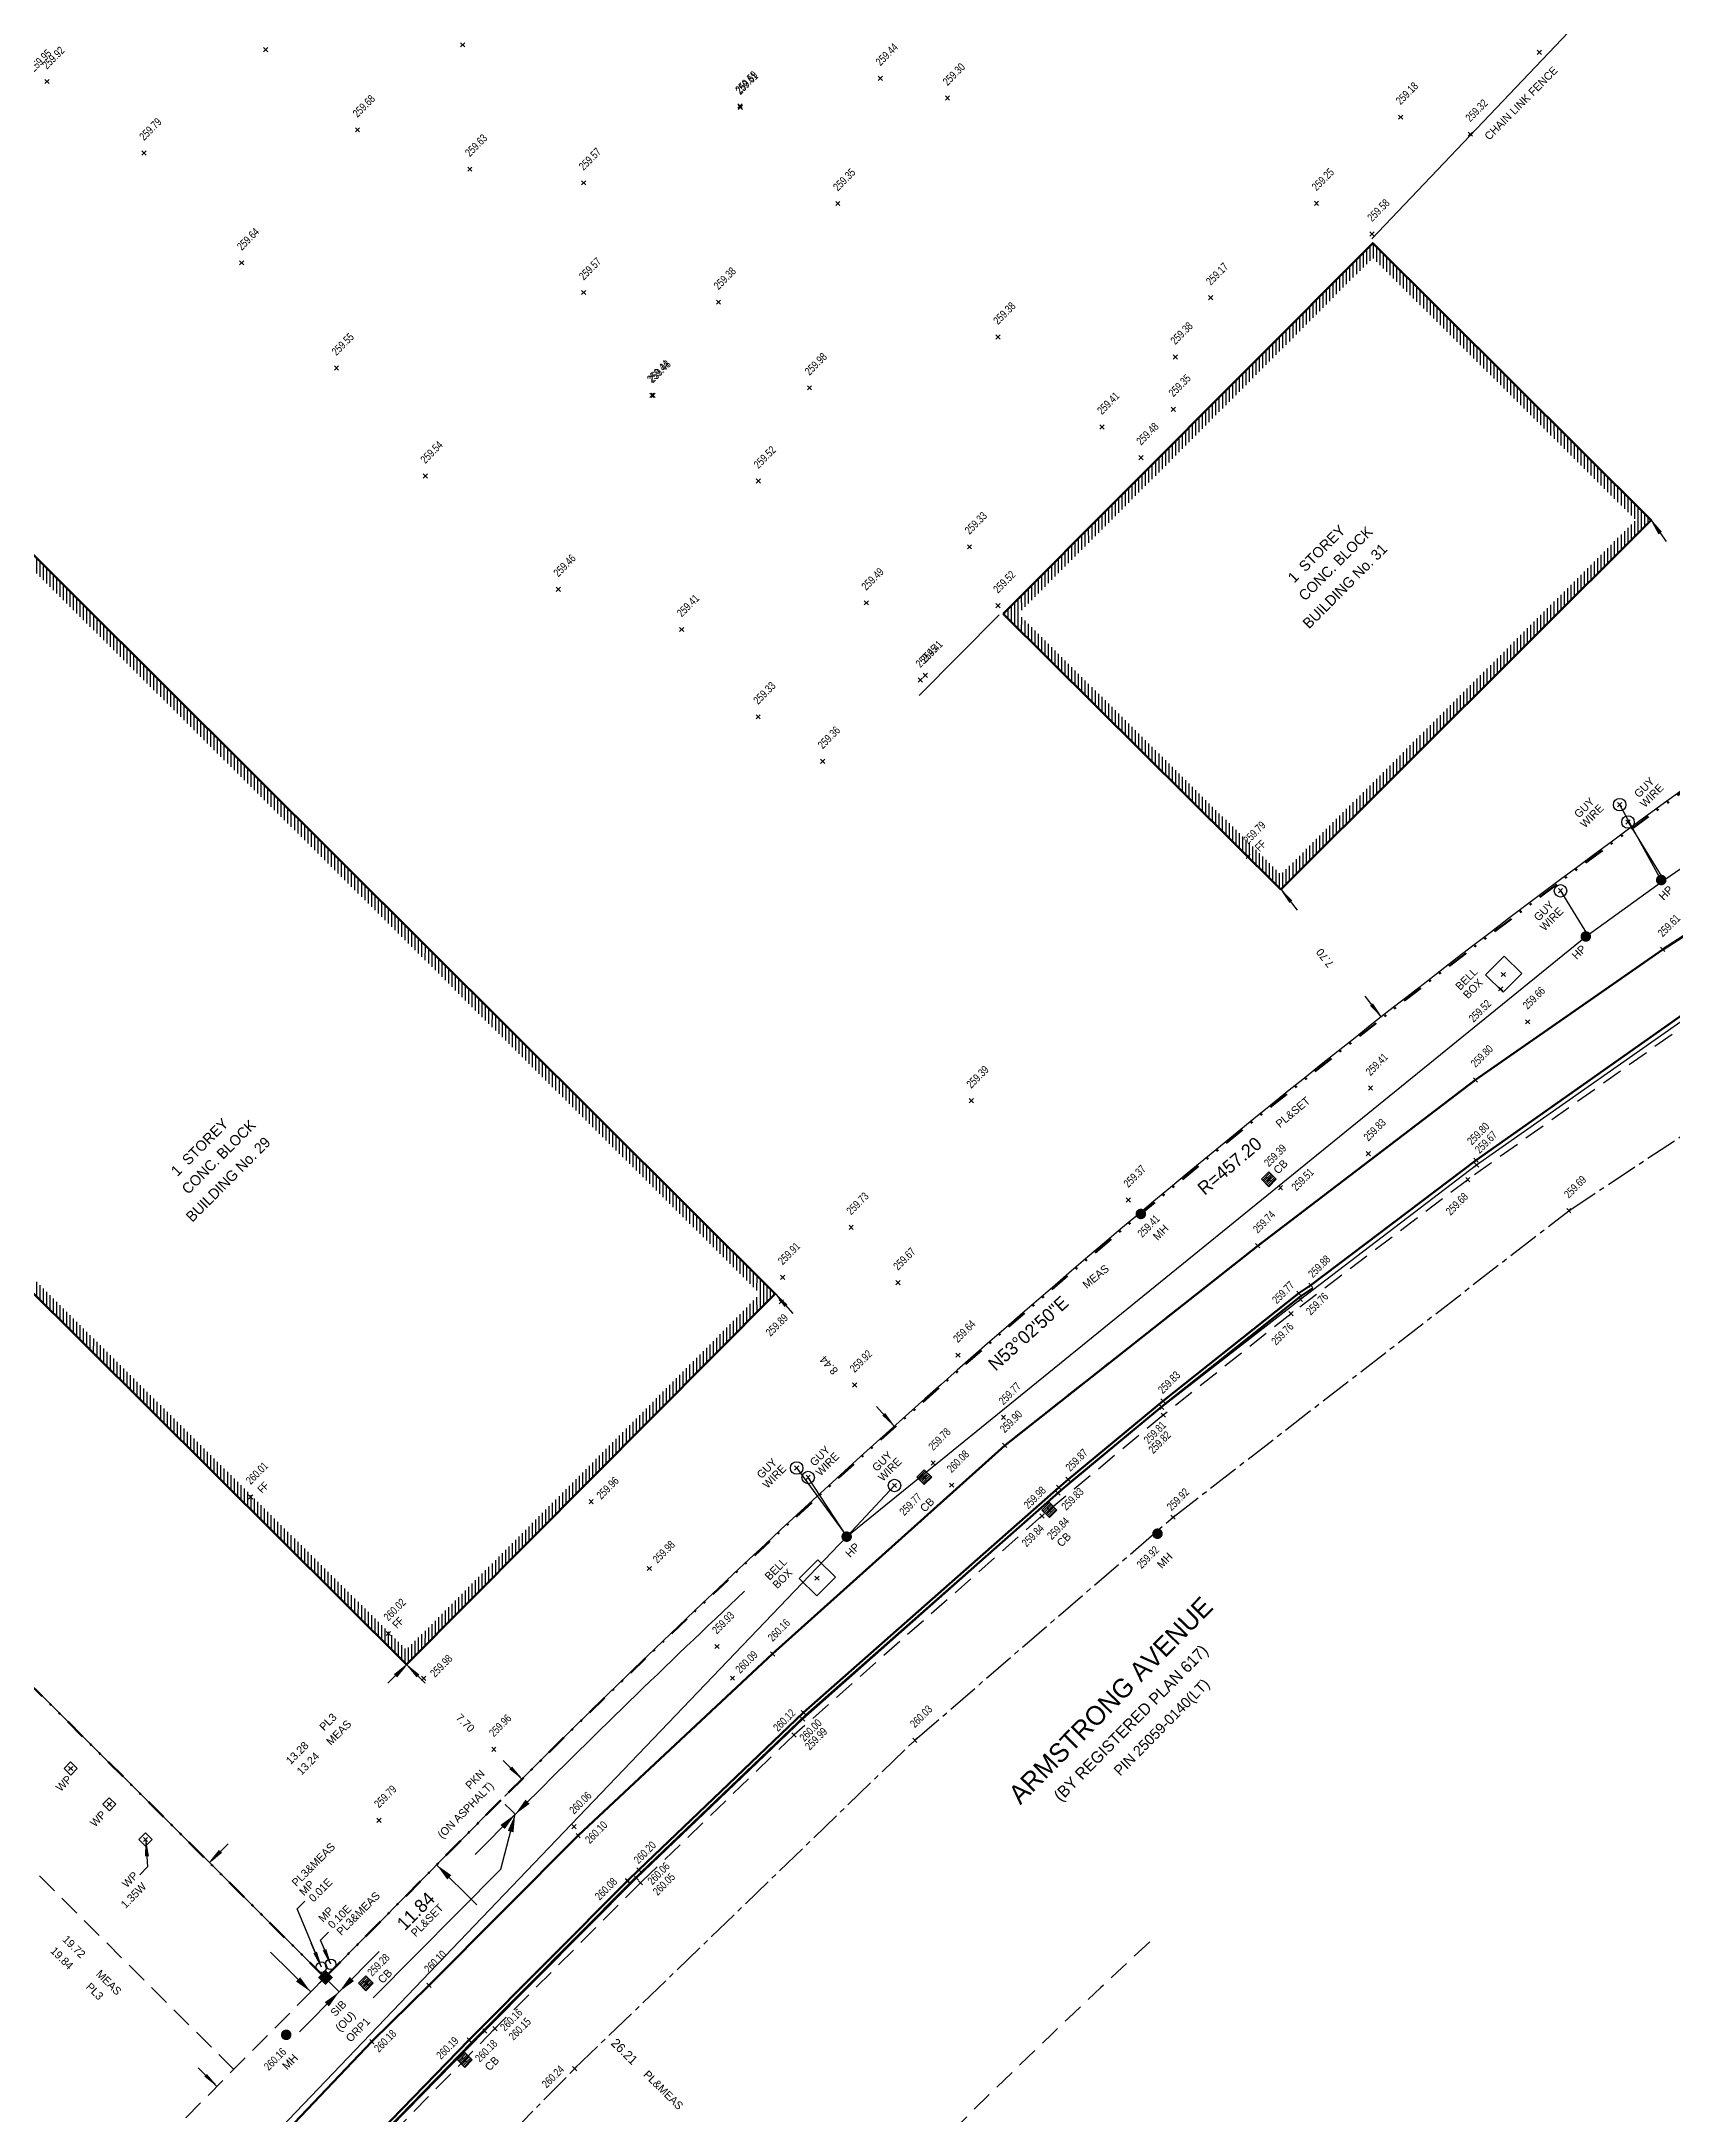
# Model space of a CAD drawing. Header units: metres. Extents: x 588040 to 588395, y 4834075 to 4834430.
# Drawn here: x 588184.5 to 588261.8, y 4834154.1 to 4834252.4 of the extents above; entities that cross this region are included whole.
import ezdxf
from ezdxf.enums import TextEntityAlignment as Align

# ---------------------------------------------------------------- set-up
doc = ezdxf.new("R2010")
doc.units = ezdxf.units.M
doc.header["$LTSCALE"] = 2
doc.set_wipeout_variables(frame=1)
doc.header["$PDMODE"] = 3
doc.header["$PDSIZE"] = 0.1
for name, pattern in [('CENTER', [2, 1.25, -0.25, 0.25, -0.25]), ('CENTER2', [1.125, 0.75, -0.125, 0.125, -0.125]), ('DASH2DOT', [1.25, 0.5, -0.25, 0, -0.25, 0, -0.25]), ('DASHED', [0.75, 0.5, -0.25])]:
    doc.linetypes.add(name, pattern=pattern)
for name, color, linetype in [('A-BARS', 20, 'Continuous'), ('A-HATCH', 8, 'Continuous'), ('A-LABLE', 30, 'Continuous'), ('A-METHOD', 41, 'Continuous'), ('A-SETBACKS', 124, 'Continuous'), ('A-TEXT', 2, 'Continuous'), ('A-UL', 4, 'DASHED'), ('A-ULTEXT', 4, 'Continuous'), ('BEARING1', 1, 'Continuous'), ('DISTANCE1', 3, 'Continuous'), ('ELEVATION-ASPHALT', 8, 'Continuous'), ('ELEVATION-CB', 6, 'Continuous'), ('ELEVATION-CL', 4, 'Continuous'), ('ELEVATION-CURB', 4, 'Continuous'), ('ELEVATION-FF', 6, 'Continuous'), ('ELEVATION-GUTTER', 11, 'Continuous'), ('ELEVATION-MH', 6, 'Continuous'), ('LINE-ASPHALT', 8, 'DASHED'), ('LINE-BLD', 1, 'Continuous'), ('LINE-BOUNDARY', 2, 'Continuous'), ('LINE-CL', 4, 'CENTER'), ('LINE-CURB', 131, 'Continuous'), ('LINE-FENCE', 11, 'FENCELINE 3'), ('LINE-GUTTER', 11, 'Continuous'), ('LINE-UTILITY', 5, 'Continuous'), ('MSPOINT-ASPHALT', 8, 'Continuous'), ('MSPOINT-BBX', 11, 'Continuous'), ('MSPOINT-CB', 6, 'Continuous'), ('MSPOINT-CL', 4, 'Continuous'), ('MSPOINT-CURB', 131, 'Continuous'), ('MSPOINT-FF', 6, 'Continuous'), ('MSPOINT-GROUND', 10, 'Continuous'), ('MSPOINT-GUTTER', 11, 'Continuous'), ('MSPOINT-MH', 6, 'Continuous'), ('MSPOINT-POST', 21, 'Continuous'), ('MSPOINT-UTILITY', 5, 'Continuous'), ('SYMBOL-BBX', 6, 'Continuous'), ('SYMBOL-CB', 6, 'Continuous'), ('SYMBOL-MH', 6, 'Continuous'), ('SYMBOL-POST', 21, 'Continuous'), ('SYMBOL-UTILITY', 5, 'Continuous'), ('T-HYDRO', 9, 'OVERHEAD')]:
    doc.layers.add(name, color=color, linetype=linetype)
for name, color, linetype, lineweight in [('ELEVATION-GROUND', 10, 'Continuous', 5), ('SP-EXISTING BUILDINGS', 162, 'Continuous', 50), ('SP-LIMIT', 222, 'DASH2DOT', 50), ('SP-STREET', 7, 'Continuous', 50)]:
    doc.layers.add(name, color=color, linetype=linetype, lineweight=lineweight)
doc.styles.add('BEARING1', font='MSURVEY.SHX', dxfattribs={"height": 0.375})
doc.styles.add('DISTANCE1', font='MSURVEY.SHX', dxfattribs={"height": 0.375})
doc.styles.add('DS175', font='MSDASHED.SHX', dxfattribs={"height": 1.09375})
doc.styles.add('ELEVATION', font='MSURVEY.SHX', dxfattribs={"width": 0.8, "height": 0.375})
doc.styles.add('LEROY60', font='MSURVEY.SHX', dxfattribs={"height": 0.3})
doc.styles.add('LY060', font='MSURVEY.SHX', dxfattribs={"height": 0.15})
doc.styles.add('LY175', font='MSURVEY.SHX', dxfattribs={"height": 1.09375})
doc.linetypes.add('FENCELINE 3', pattern='A,0.3,-0.05,["X",Standard,S=0.1,R=0,X=0,Y=-0.05],-0.125', length=0.475)
doc.linetypes.add('OVERHEAD', pattern='A,0.5,-0.2,["OH",Standard,S=0.1,R=0,X=-0.1,Y=-0.05],-0.2', length=0.9)

# ---------------------------------------------------------------- blocks, each defined once
blk = doc.blocks.new('MMARR')
for p, q in [((0.5, 0), (3, 0.25)), ((0.03, 0), (5, 0)), ((0.5, 0), (3, -0.25))]:
    blk.add_line(p, q)
blk.add_solid([(0.5, 0), (3, 0.25), (0.5, 0), (3, -0.25)])
blk = doc.blocks.new('ICM_FSIP')
at = {"const_width": 1}
blk.add_lwpolyline([(-0.5, 0, 1), (0.5, 0, 1)], format="xyb", close=True, dxfattribs=at)
blk = doc.blocks.new('CBIMP')
for p, q in [((-1, -1), (-1, 1)), ((-0.7, -1), (-0.7, 1)), ((-0.39, -1), (-0.39, 1)), ((-0.09, -1), (-0.09, 1)), ((0.21, -1), (0.21, 1)), ((0.52, -1), (0.52, 1)), ((0.82, -1), (0.82, 1))]:
    blk.add_line(p, q)
blk.add_lwpolyline([(1, -1), (1, 1), (-1, 1), (-1, -1)], close=True)

msp = doc.modelspace()

# ---------------------------------------------------------------- hatches: boundary and pattern name
at = {"layer": 'A-HATCH', "transparency": 33554687}
h = msp.add_hatch(dxfattribs=at)
h.set_pattern_fill('ANSI31', color=256, scale=0.05, angle=45)
h.paths.add_polyline_path([(588230.106, 4834225.285), (588247.618, 4834242.862), (588260.8, 4834229.732), (588243.266, 4834212.22)])
h.paths.add_polyline_path([(588230.814, 4834225.287), (588247.62, 4834242.155), (588260.092, 4834229.732), (588243.265, 4834212.926)], flags=16)
h = msp.add_hatch(dxfattribs=at)
h.set_pattern_fill('ANSI31', color=256, scale=0.05, angle=45)
h.paths.add_polyline_path([(588156.276, 4834220.795), (588201.834, 4834175.463), (588219.305, 4834193.042), (588173.78, 4834238.393)])
h.paths.add_polyline_path([(588156.983, 4834220.797), (588201.832, 4834176.17), (588218.598, 4834193.04), (588173.781, 4834237.686)], flags=16)

# ---------------------------------------------------------------- linework, layer by layer
at = {"layer": 'A-BARS'}
msp.add_solid([(588197.639, 4834160.627, 173.064), (588197.99, 4834160.982, 173.064), (588197.994, 4834160.275, 173.064), (588198.346, 4834160.63, 173.064)], dxfattribs=at)
at = {"layer": 'A-LABLE'}
for p, q in [((588206.979, 4834168.364, 287.483), (588206.299, 4834169.038, 287.483)), ((588205.09, 4834166.458, 287.483), (588206.979, 4834168.364, 287.483)), ((588206.296, 4834165.769, 287.483), (588206.979, 4834168.364, 287.483)), ((588189.189, 4834165.503), (588189.561, 4834165.879)), ((588200.247, 4834159.666, 278.848), (588206.296, 4834165.769, 287.483)), ((588205.165, 4834164.08), (588203.259, 4834165.969)), ((588196.647, 4834163.877), (588197.019, 4834164.253)), ((588197.798, 4834161.118), (588196.647, 4834163.877)), ((588197.76, 4834162.399), (588198.132, 4834162.775)), ((588195.386, 4834161.836, 259.418), (588197.293, 4834159.947, 259.418)), ((588198.239, 4834161.254), (588197.776, 4834162.364)), ((588200.534, 4834161.86), (588198.645, 4834159.954)), ((588197.293, 4834159.947, 259.418), (588197.966, 4834160.627, 259.418)), ((588198.645, 4834159.954), (588197.966, 4834160.627)), ((588196.757, 4834158.047), (588198.645, 4834159.954))]:
    msp.add_line(p, q, dxfattribs=at)
msp.add_arc((588530.541, 4833846.703), 456.243, 133.26382, 135.16897, dxfattribs=at)
at = {"layer": 'A-LABLE', "color": 30}
for points in [[(588207.471, 4834169.062), (588206.978, 4834168.363), (588207.671, 4834168.865)], [(588206.486, 4834167.665, 287.483), (588206.979, 4834168.364, 287.483), (588206.286, 4834167.863, 287.483)], [(588206.902, 4834167.512, 287.483), (588206.979, 4834168.364, 287.483), (588206.63, 4834167.583, 287.483)], [(588203.958, 4834165.476), (588203.259, 4834165.969), (588203.761, 4834165.276)], [(588196.593, 4834160.44, 259.418), (588197.293, 4834159.947, 259.418), (588196.791, 4834160.64, 259.418)], [(588199.138, 4834160.653), (588198.645, 4834159.954), (588199.338, 4834160.455)], [(588198.153, 4834159.254), (588198.645, 4834159.954), (588197.953, 4834159.452)]]:
    msp.add_solid(points, dxfattribs=at)
at = {"layer": 'A-UL'}
for p, q in [((588193.645, 4834156.267), (588104.032, 4834245.517)), ((588189.259, 4834151.84), (588197.966, 4834160.627))]:
    msp.add_line(p, q, dxfattribs=at)
msp.add_arc((588530.541, 4833846.703), 430.99, 132.9195, 135.16897, dxfattribs=at)
at = {"layer": 'LINE-ASPHALT'}
for p, q in [((588272.92, 4834216.834), (588261.355, 4834209.371)), ((588261.355, 4834209.371), (588252.487, 4834203.184)), ((588252.487, 4834203.184), (588242.167, 4834195.324)), ((588242.167, 4834195.324), (588230.176, 4834185.859)), ((588230.176, 4834185.859), (588219.179, 4834175.967)), ((588219.179, 4834175.967), (588209.964, 4834167.355)), ((588209.964, 4834167.355), (588202.893, 4834160.253)), ((588200.189, 4834157.587), (588202.893, 4834160.253)), ((588192.82, 4834149.855), (588200.189, 4834157.587))]:
    msp.add_line(p, q, dxfattribs=at)
at = {"layer": 'LINE-BLD'}
for p, q in [((588247.618, 4834242.862, 260.886), (588230.106, 4834225.285, 260.75)), ((588260.8, 4834229.732, 259.878), (588247.618, 4834242.862, 260.886)), ((588219.305, 4834193.042, 257.957), (588173.78, 4834238.393, 261.94)), ((588243.266, 4834212.22, 259.808), (588260.8, 4834229.732, 259.878)), ((588230.106, 4834225.285, 260.75), (588243.266, 4834212.22, 259.808)), ((588201.834, 4834175.463), (588156.276, 4834220.795)), ((588201.834, 4834175.463), (588219.305, 4834193.042, 257.957))]:
    msp.add_line(p, q, dxfattribs=at)
at = {"layer": 'LINE-BOUNDARY'}
for p, q in [((588197.966, 4834160.627), (588107.83, 4834250.33)), ((588197.966, 4834160.627, 259.418), (588206.299, 4834169.038, 287.483))]:
    msp.add_line(p, q, dxfattribs=at)
msp.add_arc((588530.541, 4833846.703), 457.2, 118.73713, 135.16897, dxfattribs=at)
at = {"layer": 'LINE-CL', "linetype": 'CENTER2'}
for p, q in [((588256.907, 4834196.985, 259.695), (588280.415, 4834212.555, 259.272)), ((588238.153, 4834182.451, 259.916), (588256.907, 4834196.985, 259.695)), ((588225.917, 4834171.875, 260.029), (588238.153, 4834182.451, 259.916)), ((588209.798, 4834156.307, 260.244), (588225.917, 4834171.875, 260.029)), ((588198.895, 4834145.181, 260.394), (588209.798, 4834156.307, 260.244))]:
    msp.add_line(p, q, dxfattribs=at)
at = {"layer": 'LINE-CURB', "linetype": 'Continuous'}
for p, q in [((588263.384, 4834207.038), (588252.51, 4834199.377)), ((588263.275, 4834206.676), (588252.537, 4834199.148)), ((588252.537, 4834199.148), (588244.195, 4834192.78)), ((588252.51, 4834199.377), (588244.681, 4834193.45)), ((588244.114, 4834193.068), (588237.675, 4834187.957)), ((588244.681, 4834193.45), (588244.114, 4834193.068)), ((588244.195, 4834192.78), (588237.623, 4834187.663)), ((588237.623, 4834187.663), (588232.703, 4834183.59)), ((588237.675, 4834187.957), (588233.179, 4834184.242)), ((588233.179, 4834184.242), (588232.736, 4834183.863)), ((588232.703, 4834183.59), (588220.607, 4834172.874)), ((588232.736, 4834183.863), (588220.639, 4834173.191)), ((588220.607, 4834172.874), (588212.731, 4834165.337)), ((588220.639, 4834173.191), (588212.837, 4834165.735)), ((588212.308, 4834165.216), (588212.837, 4834165.735)), ((588212.308, 4834165.216), (588204.802, 4834157.667)), ((588212.731, 4834165.337), (588205.54, 4834158.094)), ((588205.54, 4834158.094), (588198.34, 4834150.75)), ((588204.802, 4834157.667), (588197.929, 4834150.594))]:
    msp.add_line(p, q, dxfattribs=at)
at = {"layer": 'LINE-FENCE'}
for p, q in [((588263.706, 4834260.044), (588255.333, 4834251.211)), ((588255.333, 4834251.211), (588247.572, 4834243.059)), ((588226.129, 4834221.416), (588229.916, 4834225.231))]:
    msp.add_line(p, q, dxfattribs=at)
at = {"layer": 'LINE-GUTTER', "linetype": 'DASHED'}
for p, q in [((588263.026, 4834206.212), (588252.12, 4834198.454)), ((588252.12, 4834198.454), (588243.748, 4834192.1)), ((588243.748, 4834192.1), (588237.69, 4834187.292)), ((588237.69, 4834187.292), (588231.944, 4834182.512)), ((588231.944, 4834182.512), (588220.194, 4834172.13)), ((588220.194, 4834172.13), (588212.92, 4834165.115)), ((588212.92, 4834165.115), (588206.019, 4834158.206)), ((588206.019, 4834158.206), (588199.056, 4834151.063))]:
    msp.add_line(p, q, dxfattribs=at)
at = {"layer": 'LINE-UTILITY', "linetype": 'OVERHEAD'}
for p, q in [((588261.412, 4834212.66), (588292.675, 4834234.033)), ((588257.713, 4834209.985), (588261.412, 4834212.66)), ((588222.689, 4834181.529), (588257.713, 4834209.985)), ((588190.375, 4834147.762), (588222.689, 4834181.529))]:
    msp.add_line(p, q, dxfattribs=at)
at = {"layer": 'LINE-UTILITY'}
for p, q in [((588261.287, 4834212.66), (588259.32, 4834216.232, -259.607)), ((588259.715, 4834215.41, -259.607), (588261.412, 4834212.66)), ((588256.515, 4834212.152), (588257.838, 4834209.985)), ((588220.32, 4834184.781), (588222.689, 4834181.529)), ((588222.689, 4834181.529), (588220.862, 4834184.337)), ((588222.689, 4834181.529), (588224.954, 4834183.952))]:
    msp.add_line(p, q, dxfattribs=at)
at = {"layer": 'MSPOINT-ASPHALT'}
for p in [(588261.355, 4834209.371, 259.612), (588252.487, 4834203.184, 259.796), (588242.167, 4834195.324, 259.74), (588230.176, 4834185.859, 259.901), (588219.179, 4834175.967, 260.156), (588209.964, 4834167.355, 260.099), (588202.893, 4834160.253, 260.102), (588200.189, 4834157.587, 260.175)]:
    msp.add_point(p, dxfattribs=at)
at = {"layer": 'MSPOINT-BBX'}
for p in [(588253.806, 4834208.18, 260.191), (588221.283, 4834179.563, 260.684)]:
    msp.add_point(p, dxfattribs=at)
at = {"layer": 'MSPOINT-CB'}
for p in [(588242.692, 4834198.476, 259.39), (588226.364, 4834184.35, 259.767), (588232.295, 4834182.791, 259.841), (588199.902, 4834160.353, 259.286), (588199.938, 4834160.361, 259.283), (588204.581, 4834156.727, 260.18), (588204.593, 4834156.72, 260.184)]:
    msp.add_point(p, dxfattribs=at)
at = {"layer": 'MSPOINT-CL'}
for p in [(588256.907, 4834196.985, 259.695), (588238.153, 4834182.451, 259.916), (588225.917, 4834171.875, 260.029), (588209.798, 4834156.307, 260.244)]:
    msp.add_point(p, dxfattribs=at)
at = {"layer": 'MSPOINT-CURB'}
for p in [(588252.51, 4834199.377, 259.8), (588252.537, 4834199.148, 259.668), (588244.114, 4834193.068, 259.77), (588244.681, 4834193.45, 259.879), (588244.195, 4834192.78, 259.758), (588237.623, 4834187.663, 259.814), (588237.675, 4834187.957, 259.827), (588233.179, 4834184.242, 259.871), (588232.703, 4834183.59, 259.831), (588232.736, 4834183.863, 259.977), (588220.607, 4834172.874, 259.995), (588220.639, 4834173.191, 260.123), (588212.837, 4834165.735, 260.196), (588212.308, 4834165.216, 260.083), (588212.315, 4834165.19, 260.082), (588212.731, 4834165.337, 260.057), (588204.802, 4834157.667, 260.188), (588205.54, 4834158.094, 260.158)]:
    msp.add_point(p, dxfattribs=at)
at = {"layer": 'MSPOINT-FF'}
for p in [(588241.713, 4834213.786, 259.786), (588194.445, 4834183.412, 260.015), (588200.97, 4834176.939, 260.025), (588198.092, 4834160.581, 259.601)]:
    msp.add_point(p, dxfattribs=at)
at = {"layer": 'MSPOINT-GROUND'}
for p in [(588195.158, 4834252.035, 259.745), (588204.492, 4834252.259, 259.678), (588255.513, 4834251.904, 259.198), (588184.795, 4834250.519, 259.917), (588224.288, 4834250.674, 259.44), (588217.636, 4834249.359, 259.589), (588217.654, 4834249.3, 259.608), (588227.468, 4834249.737, 259.3), (588199.508, 4834248.228, 259.682), (588248.938, 4834248.83, 259.175), (588252.236, 4834248.022, 259.319), (588189.396, 4834247.133, 259.787), (588204.829, 4834246.367, 259.633), (588210.224, 4834245.716, 259.571), (588222.272, 4834244.739, 259.354), (588244.954, 4834244.749, 259.254), (588247.586, 4834243.29, 259.583), (588194.023, 4834241.922, 259.644), (588210.228, 4834240.517, 259.575), (588239.941, 4834240.268, 259.169), (588216.613, 4834240.059, 259.376), (588229.861, 4834238.405, 259.379), (588238.259, 4834237.457, 259.384), (588198.511, 4834236.938, 259.547), (588213.453, 4834235.643, 259.438), (588213.521, 4834235.647, 259.479), (588220.926, 4834236, 259.981), (588238.168, 4834234.98, 259.348), (588234.784, 4834234.139, 259.41), (588236.64, 4834232.688, 259.48), (588202.719, 4834231.819, 259.543), (588218.507, 4834231.579, 259.518), (588228.508, 4834228.458, 259.33), (588209.022, 4834226.444, 259.464), (588223.615, 4834225.803, 259.486), (588229.858, 4834225.67, 259.525), (588214.871, 4834224.541, 259.407), (588226.181, 4834222.142, 259.454), (588226.411, 4834222.363, 259.41), (588218.492, 4834220.399, 259.328), (588221.548, 4834218.289, 259.364), (588253.676, 4834207.503, 259.52), (588254.955, 4834205.939, 259.663), (588247.509, 4834202.796, 259.413), (588228.592, 4834202.197, 259.387), (588247.409, 4834199.692, 259.828), (588243.243, 4834198.077, 259.508), (588236.035, 4834197.49, 259.374), (588222.902, 4834196.195, 259.733), (588219.656, 4834193.826, 259.907), (588225.122, 4834193.573, 259.671), (588219.597, 4834192.66, 259.887), (588227.96, 4834190.135, 259.643), (588223.065, 4834188.721, 259.923), (588230.118, 4834187.185, 259.769), (588226.787, 4834185.023, 259.776), (588210.581, 4834183.185, 259.958), (588227.662, 4834183.969, 260.085), (588213.333, 4834180.02, 259.976), (588216.539, 4834176.32, 259.93), (588202.64, 4834174.809, 259.976), (588217.277, 4834174.821, 260.091), (588205.969, 4834171.448, 259.957), (588200.525, 4834168.083, 259.793), (588209.771, 4834167.78, 260.059)]:
    msp.add_point(p, dxfattribs=at)
at = {"layer": 'MSPOINT-GUTTER'}
for p in [(588252.12, 4834198.454, 259.678), (588243.748, 4834192.1, 259.762), (588237.69, 4834187.292, 259.818), (588231.944, 4834182.512, 259.838), (588220.194, 4834172.13, 259.99), (588212.92, 4834165.115, 260.051), (588206.019, 4834158.206, 260.152)]:
    msp.add_point(p, dxfattribs=at)
at = {"layer": 'MSPOINT-MH'}
for p in [(588236.62, 4834196.877, 259.406), (588236.627, 4834196.83, 259.396), (588237.415, 4834181.669, 259.924), (588196.13, 4834157.909, 260.159)]:
    msp.add_point(p, dxfattribs=at)
at = {"layer": 'MSPOINT-POST'}
for p in [(588185.918, 4834170.536, 260.716), (588187.752, 4834168.841, 260.739), (588189.463, 4834167.172, 260.695), (588197.882, 4834160.716, 260.951), (588198.021, 4834160.717, 260.95)]:
    msp.add_point(p, dxfattribs=at)
at = {"layer": 'MSPOINT-UTILITY'}
for p in [(588259.32, 4834216.232, 259.658), (588259.715, 4834215.41, 259.607), (588261.287, 4834212.66, 259.448), (588256.515, 4834212.152, 259.607), (588257.713, 4834209.985, 259.339), (588220.32, 4834184.781, 259.941), (588220.862, 4834184.337, 259.92), (588224.954, 4834183.952, 259.804), (588222.689, 4834181.529, 259.866)]:
    msp.add_point(p, dxfattribs=at)
at = {"layer": 'SP-EXISTING BUILDINGS', "elevation": 260.75}
msp.add_lwpolyline([(588230.106, 4834225.285), (588247.618, 4834242.862), (588260.805, 4834229.725), (588243.266, 4834212.22)], close=True, dxfattribs=at)
at = {"layer": 'SP-EXISTING BUILDINGS'}
msp.add_lwpolyline([(588156.276, 4834220.795), (588173.78, 4834238.393), (588219.305, 4834193.042), (588201.834, 4834175.463), (588156.276, 4834220.795)], dxfattribs=at)
at = {"layer": 'SP-STREET'}
msp.add_lwpolyline([(588353.764, 4834261.619), (588347.354, 4834257.758), (588346.918, 4834257.524), (588342.849, 4834255.147), (588338.678, 4834252.632), (588338.121, 4834252.306), (588331.509, 4834248.433), (588331.039, 4834248.143), (588319.978, 4834241.506), (588314.045, 4834237.934), (588313.559, 4834237.623), (588300.586, 4834229.859), (588291.358, 4834224.295), (588286.689, 4834221.558), (588286.137, 4834221.261), (588279.423, 4834217.211), (588275.676, 4834214.909), (588275.214, 4834214.647), (588263.384, 4834207.038), (588252.51, 4834199.377), (588244.681, 4834193.45)], dxfattribs=at)
at = {"layer": 'SYMBOL-BBX'}
for points, elevation in [([(588253.796, 4834207.343), (588254.675, 4834208.231), (588253.844, 4834209.054), (588252.965, 4834208.167)], 260.191), ([(588221.274, 4834178.726), (588222.153, 4834179.614), (588221.322, 4834180.437), (588220.442, 4834179.55)], 260.684)]:
    msp.add_lwpolyline(points, close=True, dxfattribs=dict(at, elevation=elevation))
at = {"layer": 'SYMBOL-POST'}
for points in [[(588185.606, 4834170.538), (588185.923, 4834170.224), (588186.23, 4834170.534), (588185.914, 4834170.848)], [(588189.151, 4834167.174), (588189.468, 4834166.86), (588189.775, 4834167.17), (588189.459, 4834167.484)]]:
    msp.add_lwpolyline(points, close=True, dxfattribs=at)
at = {"layer": 'SYMBOL-POST', "elevation": 260.739}
msp.add_lwpolyline([(588187.441, 4834168.843), (588187.757, 4834168.529), (588188.064, 4834168.839), (588187.748, 4834169.153)], close=True, dxfattribs=at)
at = {"layer": 'SYMBOL-POST'}
for centre in [(588197.798, 4834161.118, -259.889), (588198.239, 4834161.254, -259.889)]:
    msp.add_circle(centre, 0.25, dxfattribs=at)
at = {"layer": 'SYMBOL-UTILITY'}
for centre in [(588259.32, 4834216.232, -259.607), (588259.715, 4834215.41, -259.607), (588256.515, 4834212.152), (588220.32, 4834184.781), (588220.862, 4834184.337), (588224.954, 4834183.952)]:
    msp.add_circle(centre, 0.296, dxfattribs=at)

# ---------------------------------------------------------------- block references
at = {"layer": 'A-LABLE'}
for p, xscale, yscale, zscale, rotation in [((588189.47, 4834167.126), 0.2499999999999998, 0.2499999999999998, 0.2499999999999998, 274.1931521861002), ((588197.801, 4834161.11), 0.2499999999999999, 0.2499999999999999, 0.2499999999999999, 112.7072706373095), ((588198.242, 4834161.246), 0.2499999999999999, 0.2499999999999999, 0.2499999999999999, 112.7072706373095)]:
    msp.add_blockref('MMARR', p, dxfattribs=dict(at, xscale=xscale, yscale=yscale, zscale=zscale, rotation=rotation))
at = {"layer": 'A-SETBACKS', "xscale": 0.25, "yscale": 0.25, "zscale": 0.25}
for p, rotation in [((588260.8, 4834229.732), 305.15435738449), ((588243.266, 4834212.22), 308.1652131752289), ((588248.023, 4834206.169), 128.165213175229), ((588219.305, 4834193.042), 311.9443135373369), ((588224.944, 4834186.766), 131.944313537337), ((588201.834, 4834175.463), 225.138022363663), ((588201.834, 4834175.463), 315.1910080186879), ((588207.303, 4834170.031), 135.191008018688), ((588192.491, 4834166.075), 45.138022363663), ((588192.846, 4834155.46), 135.263635855651)]:
    msp.add_blockref('MMARR', p, dxfattribs=dict(at, rotation=rotation))
at = {"layer": 'SYMBOL-CB', "xscale": 0.25, "yscale": 0.25}
for p, rotation in [((588242.692, 4834198.476), 315.263635860038), ((588226.364, 4834184.35), 315.2636358676042), ((588232.295, 4834182.791), 315.263635876928), ((588199.902, 4834160.353), 315.2636358481458), ((588204.593, 4834156.72), 315.2636358597405)]:
    msp.add_blockref('CBIMP', p, dxfattribs=dict(at, rotation=rotation))
at = {"layer": 'SYMBOL-MH', "xscale": 0.25, "yscale": 0.25}
for p in [(588236.627, 4834196.83), (588237.415, 4834181.669), (588196.13, 4834157.909)]:
    msp.add_blockref('ICM_FSIP', p, dxfattribs=at)
at = {"layer": 'SYMBOL-UTILITY', "xscale": 0.25, "yscale": 0.25}
for p in [(588261.287, 4834212.66), (588257.713, 4834209.985), (588222.689, 4834181.529)]:
    msp.add_blockref('ICM_FSIP', p, dxfattribs=at)

# ---------------------------------------------------------------- texts
at = {"layer": 'A-LABLE', "style": 'LEROY60'}
for s, p in [('CHAIN LINK FENCE', (588253.14, 4834247.708, -224.393)), ('BELL', (588251.758, 4834207.404, -224.393)), ('BOX', (588252.125, 4834207.001, -224.393)), ('BELL', (588219.036, 4834179.434, -224.393)), ('BOX', (588219.402, 4834179.031, -224.393))]:
    msp.add_text(s, height=0.375, rotation=45.26374, dxfattribs=at).set_placement(p)
at = {"layer": 'A-LABLE', "linetype": 'Continuous', "style": 'LEROY60'}
for s, height, rotation, p in [('1  STOREY', 0.5, 45.14306, (588243.897, 4834226.713, -820.44)), ('CONC. BLOCK', 0.5, 45.14306, (588244.407, 4834225.859, -820.44)), ('BUILDING No. 31', 0.5, 45.14306, (588244.6, 4834224.541, -820.44)), ('1  STOREY', 0.5, 45.14306, (588190.975, 4834198.579, -820.44)), ('CONC. BLOCK', 0.5, 45.14306, (588191.486, 4834197.726, -820.44)), ('BUILDING No. 29', 0.5, 45.14306, (588191.679, 4834196.407, -820.44)), ('SIB', 0.375, 45.26364, (588198.452, 4834158.749, -1045.635)), ('(OU)', 0.375, 45.26364, (588198.684, 4834158.03, -1045.635)), ('ORP1', 0.375, 45.26364, (588199.182, 4834157.534, -1045.635))]:
    msp.add_text(s, height=height, rotation=rotation, dxfattribs=at).set_placement(p)
at = {"layer": 'A-LABLE', "style": 'DISTANCE1'}
for s, p in [('WP', (588185.728, 4834169.702)), ('WP', (588187.346, 4834168.024)), ('PL3&MEAS', (588197.55, 4834165.848)), ('WP', (588188.863, 4834165.137)), ('1.35W', (588189.027, 4834164.387)), ('MP', (588197.239, 4834164.743)), ('0.01E', (588197.888, 4834164.641)), ('PL3&MEAS', (588199.678, 4834163.529)), ('MP', (588198.143, 4834163.484)), ('0.10E', (588198.792, 4834163.381))]:
    msp.add_text(s, height=0.375, rotation=45.13664, dxfattribs=at).set_placement(p, align=Align.CENTER)
at = {"layer": 'A-METHOD', "style": 'LEROY60'}
for s, rotation, p in [('PL&SET', 40.05824, (588243.217, 4834200.89, -943.374)), ('MEAS', 39.52377, (588234.062, 4834193.264, -943.909)), ('PL&SET', 45.2637, (588202.265, 4834162.527, -683.956)), ('PL&MEAS', 315.2637, (588213.029, 4834155.992, -683.956))]:
    msp.add_text(s, height=0.375, rotation=rotation, dxfattribs=at).set_placement(p)
at = {"layer": 'A-METHOD', "style": 'BEARING1'}
msp.add_text('26.21', height=0.4375, rotation=315.2637, dxfattribs=at).set_placement((588212.003, 4834156.963, -346.127), align=Align.CENTER)
at = {"layer": 'A-SETBACKS', "style": 'DISTANCE1'}
for s, rotation, p in [('7.70', 128.16521, (588245.497, 4834209.078, 259.808)), ('8.44', 131.94431, (588221.985, 4834189.779, 257.957)), ('PL3', 45.13802, (588198.243, 4834172.613)), ('MEAS', 45.13802, (588198.753, 4834172.107)), ('7.70', 315.19101, (588204.487, 4834172.564)), ('13.28', 45.13802, (588196.785, 4834171.142)), ('13.24', 45.13802, (588197.296, 4834170.637)), ('19.84', 315.26364, (588185.37, 4834161.413)), ('19.72', 315.26364, (588185.946, 4834161.954)), ('MEAS', 315.19101, (588187.591, 4834160.257, 226.302)), ('PL3', 315.19101, (588186.925, 4834159.838, 226.302))]:
    msp.add_text(s, height=0.375, rotation=rotation, dxfattribs=at).set_placement(p, align=Align.CENTER)
at = {"layer": 'A-TEXT', "color": 3, "style": 'LY175'}
msp.add_text('ARMSTRONG AVENUE', height=0.9, rotation=45.44159, dxfattribs=at).set_placement((588230.916, 4834168.788, -33.722))
at = {"layer": 'A-ULTEXT', "style": 'DS175'}
msp.add_text('(BY REGISTERED PLAN 617)', height=0.55, rotation=45.44159, dxfattribs=at).set_placement((588232.836, 4834168.936, -219.337))
msp.add_text('PIN 25059-0140(LT)', height=0.5, rotation=45.44159, dxfattribs=at).set_placement((588237.653, 4834172.453), align=Align.MIDDLE)
at = {"layer": 'BEARING1', "color": 3, "style": 'BEARING1'}
msp.add_text('N53°02\'50"E', height=0.625, rotation=42.15087, dxfattribs=at).set_placement((588231.502, 4834190.941, -606.08), align=Align.CENTER)
at = {"layer": 'DISTANCE1', "color": 3, "style": 'DISTANCE1'}
for s, rotation, p in [('R=457.20', 40.51416, (588240.63, 4834199.345, -605.545)), ('11.84', 45.26364, (588202.047, 4834163.998, -346.127))]:
    msp.add_text(s, height=0.625, rotation=rotation, dxfattribs=at).set_placement(p, align=Align.TOP_CENTER)
at = {"layer": 'ELEVATION-ASPHALT', "style": 'ELEVATION', "width": 0.8}
for s, p in [('259.61', (588261.355, 4834209.934)), ('259.80', (588252.487, 4834203.747)), ('259.74', (588242.167, 4834195.887)), ('259.90', (588230.176, 4834186.422)), ('260.16', (588219.179, 4834176.53)), ('260.10', (588210.52, 4834166.95)), ('260.10', (588202.893, 4834160.815)), ('260.18', (588200.52, 4834157.056))]:
    msp.add_text(s, height=0.375, rotation=45.26389, dxfattribs=at).set_placement(p)
at = {"layer": 'ELEVATION-CB', "style": 'ELEVATION', "width": 0.8}
for s, p in [('259.39', (588242.692, 4834199.038)), ('259.77', (588225.414, 4834182.499)), ('259.84', (588232.41, 4834181.358)), ('259.28', (588200.202, 4834160.661)), ('260.18', (588205.307, 4834156.584))]:
    msp.add_text(s, height=0.375, rotation=45.26389, dxfattribs=at).set_placement(p)
at = {"layer": 'ELEVATION-CL', "style": 'ELEVATION', "width": 0.8}
for s, p in [('259.69', (588256.907, 4834197.548)), ('259.92', (588238.087, 4834182.731)), ('260.03', (588225.917, 4834172.438)), ('260.24', (588208.469, 4834155.36))]:
    msp.add_text(s, height=0.375, rotation=45.26389, dxfattribs=at).set_placement(p)
at = {"layer": 'ELEVATION-CURB', "style": 'ELEVATION', "width": 0.8}
for s, p in [('259.80', (588252.314, 4834200.07)), ('259.67', (588252.684, 4834199.668)), ('259.88', (588244.783, 4834193.775)), ('259.77', (588243.072, 4834192.541)), ('259.76', (588244.68, 4834192.004)), ('259.83', (588237.666, 4834188.278)), ('259.81', (588236.993, 4834185.902)), ('259.87', (588233.284, 4834184.596)), ('259.98', (588231.301, 4834182.814)), ('259.83', (588233.092, 4834182.752)), ('260.12', (588219.431, 4834172.259)), ('260.00', (588220.68, 4834171.786)), ('260.20', (588212.825, 4834165.989)), ('260.06', (588213.478, 4834164.994)), ('260.08', (588210.983, 4834164.263)), ('260.16', (588206.495, 4834158.057)), ('260.19', (588203.469, 4834156.72))]:
    msp.add_text(s, height=0.375, rotation=45.26389, dxfattribs=at).set_placement(p)
at = {"layer": 'ELEVATION-FF', "style": 'ELEVATION', "width": 0.8}
for s, p in [('259.79', (588241.713, 4834214.349)), ('FF', (588242.255, 4834213.982)), ('260.01', (588194.445, 4834183.974)), ('FF', (588194.998, 4834183.554)), ('260.02', (588200.97, 4834177.502)), ('FF', (588201.392, 4834177.141))]:
    msp.add_text(s, height=0.375, rotation=45.26389, dxfattribs=at).set_placement(p)
at = {"layer": 'ELEVATION-GROUND', "style": 'ELEVATION', "width": 0.8}
for s, p in [('259.95', (588184.179, 4834250.946)), ('259.92', (588184.795, 4834251.082)), ('259.44', (588224.288, 4834251.236)), ('259.30', (588227.468, 4834250.299)), ('259.59', (588217.636, 4834249.922)), ('259.61', (588217.654, 4834249.862)), ('259.18', (588248.938, 4834249.393)), ('259.68', (588199.508, 4834248.791)), ('259.32', (588252.236, 4834248.584)), ('259.79', (588189.396, 4834247.696)), ('259.63', (588204.829, 4834246.929)), ('259.57', (588210.224, 4834246.279)), ('259.35', (588222.272, 4834245.302)), ('259.25', (588244.954, 4834245.311)), ('259.58', (588247.586, 4834243.853)), ('259.64', (588194.023, 4834242.485)), ('259.57', (588210.228, 4834241.079)), ('259.38', (588216.613, 4834240.622)), ('259.17', (588239.941, 4834240.831)), ('259.38', (588229.861, 4834238.968)), ('259.55', (588198.511, 4834237.501)), ('259.38', (588238.259, 4834238.02)), ('259.44', (588213.453, 4834236.206)), ('259.48', (588213.521, 4834236.209)), ('259.98', (588220.926, 4834236.562)), ('259.35', (588238.168, 4834235.543)), ('259.41', (588234.784, 4834234.702)), ('259.54', (588202.719, 4834232.382)), ('259.48', (588236.64, 4834233.251)), ('259.52', (588218.507, 4834232.141)), ('259.33', (588228.508, 4834229.02)), ('259.46', (588209.022, 4834227.007)), ('259.49', (588223.615, 4834226.366)), ('259.52', (588229.858, 4834226.232)), ('259.41', (588214.871, 4834225.104)), ('259.45', (588226.181, 4834222.704)), ('259.41', (588226.411, 4834222.925)), ('259.33', (588218.492, 4834220.962)), ('259.36', (588221.548, 4834218.851)), ('259.52', (588252.397, 4834205.888)), ('259.66', (588254.955, 4834206.502)), ('259.41', (588247.509, 4834203.359)), ('259.39', (588228.592, 4834202.759)), ('259.83', (588247.409, 4834200.254)), ('259.37', (588236.035, 4834198.053)), ('259.51', (588243.995, 4834197.894)), ('259.73', (588222.902, 4834196.758)), ('259.91', (588219.656, 4834194.389)), ('259.67', (588225.122, 4834194.135)), ('259.89', (588219.078, 4834190.997)), ('259.64', (588227.96, 4834190.697)), ('259.92', (588223.065, 4834189.283)), ('259.77', (588230.118, 4834187.747)), ('259.78', (588226.787, 4834185.586)), ('260.08', (588227.662, 4834184.531)), ('259.96', (588211.061, 4834183.271)), ('259.98', (588213.721, 4834180.241)), ('259.93', (588216.539, 4834176.883)), ('259.98', (588203.178, 4834174.838)), ('260.09', (588217.643, 4834175.021)), ('259.96', (588205.969, 4834172.01)), ('259.79', (588200.525, 4834168.645)), ('260.06', (588209.771, 4834168.343))]:
    msp.add_text(s, height=0.375, rotation=45.26389, dxfattribs=at).set_placement(p)
at = {"layer": 'ELEVATION-GUTTER', "style": 'ELEVATION', "width": 0.8}
for s, p in [('259.68', (588251.303, 4834196.74)), ('259.76', (588243.037, 4834190.578)), ('259.82', (588237.218, 4834185.437)), ('259.84', (588231.212, 4834181.017)), ('259.99', (588220.94, 4834171.378)), ('260.05', (588213.731, 4834164.49)), ('260.15', (588206.9, 4834157.626))]:
    msp.add_text(s, height=0.375, rotation=45.26389, dxfattribs=at).set_placement(p)
at = {"layer": 'ELEVATION-MH', "style": 'ELEVATION', "width": 0.8}
for s, p in [('259.41', (588236.697, 4834195.689)), ('259.92', (588236.661, 4834179.987)), ('260.16', (588195.302, 4834156.193))]:
    msp.add_text(s, height=0.375, rotation=45.26389, dxfattribs=at).set_placement(p)
at = {"layer": 'SYMBOL-CB', "style": 'LY060'}
for p in [(588243.138, 4834198.69, -75.986), (588226.39, 4834182.66, -75.986), (588232.868, 4834181.008, -75.986), (588200.699, 4834160.313, -75.986), (588205.766, 4834156.17, -75.986)]:
    msp.add_text('CB', height=0.375, rotation=45.27803, dxfattribs=at).set_placement(p)
at = {"layer": 'SYMBOL-MH', "style": 'LY060'}
for p in [(588237.429, 4834195.548, 140.942), (588237.62, 4834179.991, 140.942), (588196.171, 4834156.222, 140.942)]:
    msp.add_text('MH', height=0.375, rotation=45.27803, dxfattribs=at).set_placement(p)
at = {"layer": 'T-HYDRO', "color": 5, "lineweight": 0, "style": 'LY060'}
for s, p in [('GUY', (588260.231, 4834216.533, 113.436)), (' WIRE', (588260.415, 4834215.968, 113.436)), ('GUY', (588257.389, 4834215.571, 113.436)), (' WIRE', (588257.574, 4834215.006, 113.436)), ('HP', (588261.4, 4834211.674, 113.436)), ('GUY', (588255.477, 4834210.682, 113.436)), (' WIRE', (588255.662, 4834210.117, 113.436)), ('HP', (588257.279, 4834208.862, 113.436)), ('GUY', (588218.653, 4834184.249, 113.436)), ('GUY', (588221.168, 4834184.837, 113.436)), (' WIRE', (588221.352, 4834184.272, 113.436)), ('GUY', (588224.121, 4834184.588, 113.436)), (' WIRE', (588224.306, 4834184.022, 113.436)), (' WIRE', (588218.837, 4834183.684, 113.436)), ('HP', (588222.853, 4834180.513, 113.436))]:
    msp.add_text(s, height=0.375, rotation=45.26364, dxfattribs=at).set_placement(p)

# ---------------------------------------------------------------- next in the draw order: wipeouts: each hides what was drawn before it
msp.add_wipeout([(588206.322, 4834168.666), (588205.967, 4834169.018), (588206.319, 4834169.373), (588206.674, 4834169.021)]).dxf.layer = 'A-BARS'

# ---------------------------------------------------------------- next in the draw order: linework, layer by layer
at = {"layer": 'SP-LIMIT'}
msp.add_lwpolyline([(588107.83, 4834250.33), (588209.372, 4834378.999), (588334.053, 4834260.454), (588310.723, 4834247.592, 0.070682), (588206.299, 4834169.038), (588197.966, 4834160.627)], format="xyb", close=True, dxfattribs=at)
at = {"layer": 'SP-STREET'}
for points in [[(588192.82, 4834149.855), (588200.189, 4834157.587), (588202.893, 4834160.253), (588209.964, 4834167.355), (588219.179, 4834175.967), (588230.176, 4834185.859), (588242.167, 4834195.324), (588252.487, 4834203.184), (588261.355, 4834209.371), (588272.92, 4834216.834), (588290.766, 4834227.464), (588299.391, 4834232.739), (588311.716, 4834240.127), (588319.209, 4834244.667), (588328.33, 4834250.031), (588337.411, 4834255.423), (588345.452, 4834260.176), (588352.483, 4834264.275)], [(588244.681, 4834193.45), (588244.114, 4834193.068), (588237.675, 4834187.957), (588233.179, 4834184.242), (588232.736, 4834183.863), (588220.639, 4834173.191), (588212.837, 4834165.735), (588212.308, 4834165.216), (588204.802, 4834157.667), (588197.929, 4834150.594), (588195.701, 4834148.313), (588195.206, 4834147.814)], [(588244.776, 4834193.309), (588244.214, 4834192.931), (588237.782, 4834187.825), (588233.288, 4834184.112), (588232.847, 4834183.735), (588220.754, 4834173.066), (588212.955, 4834165.613), (588212.428, 4834165.095), (588204.923, 4834157.548), (588198.051, 4834150.475), (588195.822, 4834148.194), (588195.327, 4834147.694)]]:
    msp.add_lwpolyline(points, dxfattribs=at)

# ---------------------------------------------------------------- next in the draw order: texts
at = {"layer": 'A-LABLE', "linetype": 'Continuous', "style": 'LEROY60'}
for s, p in [('PKN', (588204.848, 4834169.524, -1045.635)), ('(ON ASPHALT)', (588203.529, 4834167.188, -1045.635))]:
    msp.add_text(s, height=0.375, rotation=45.26364, dxfattribs=at).set_placement(p)

doc.saveas('drawing.dxf')
